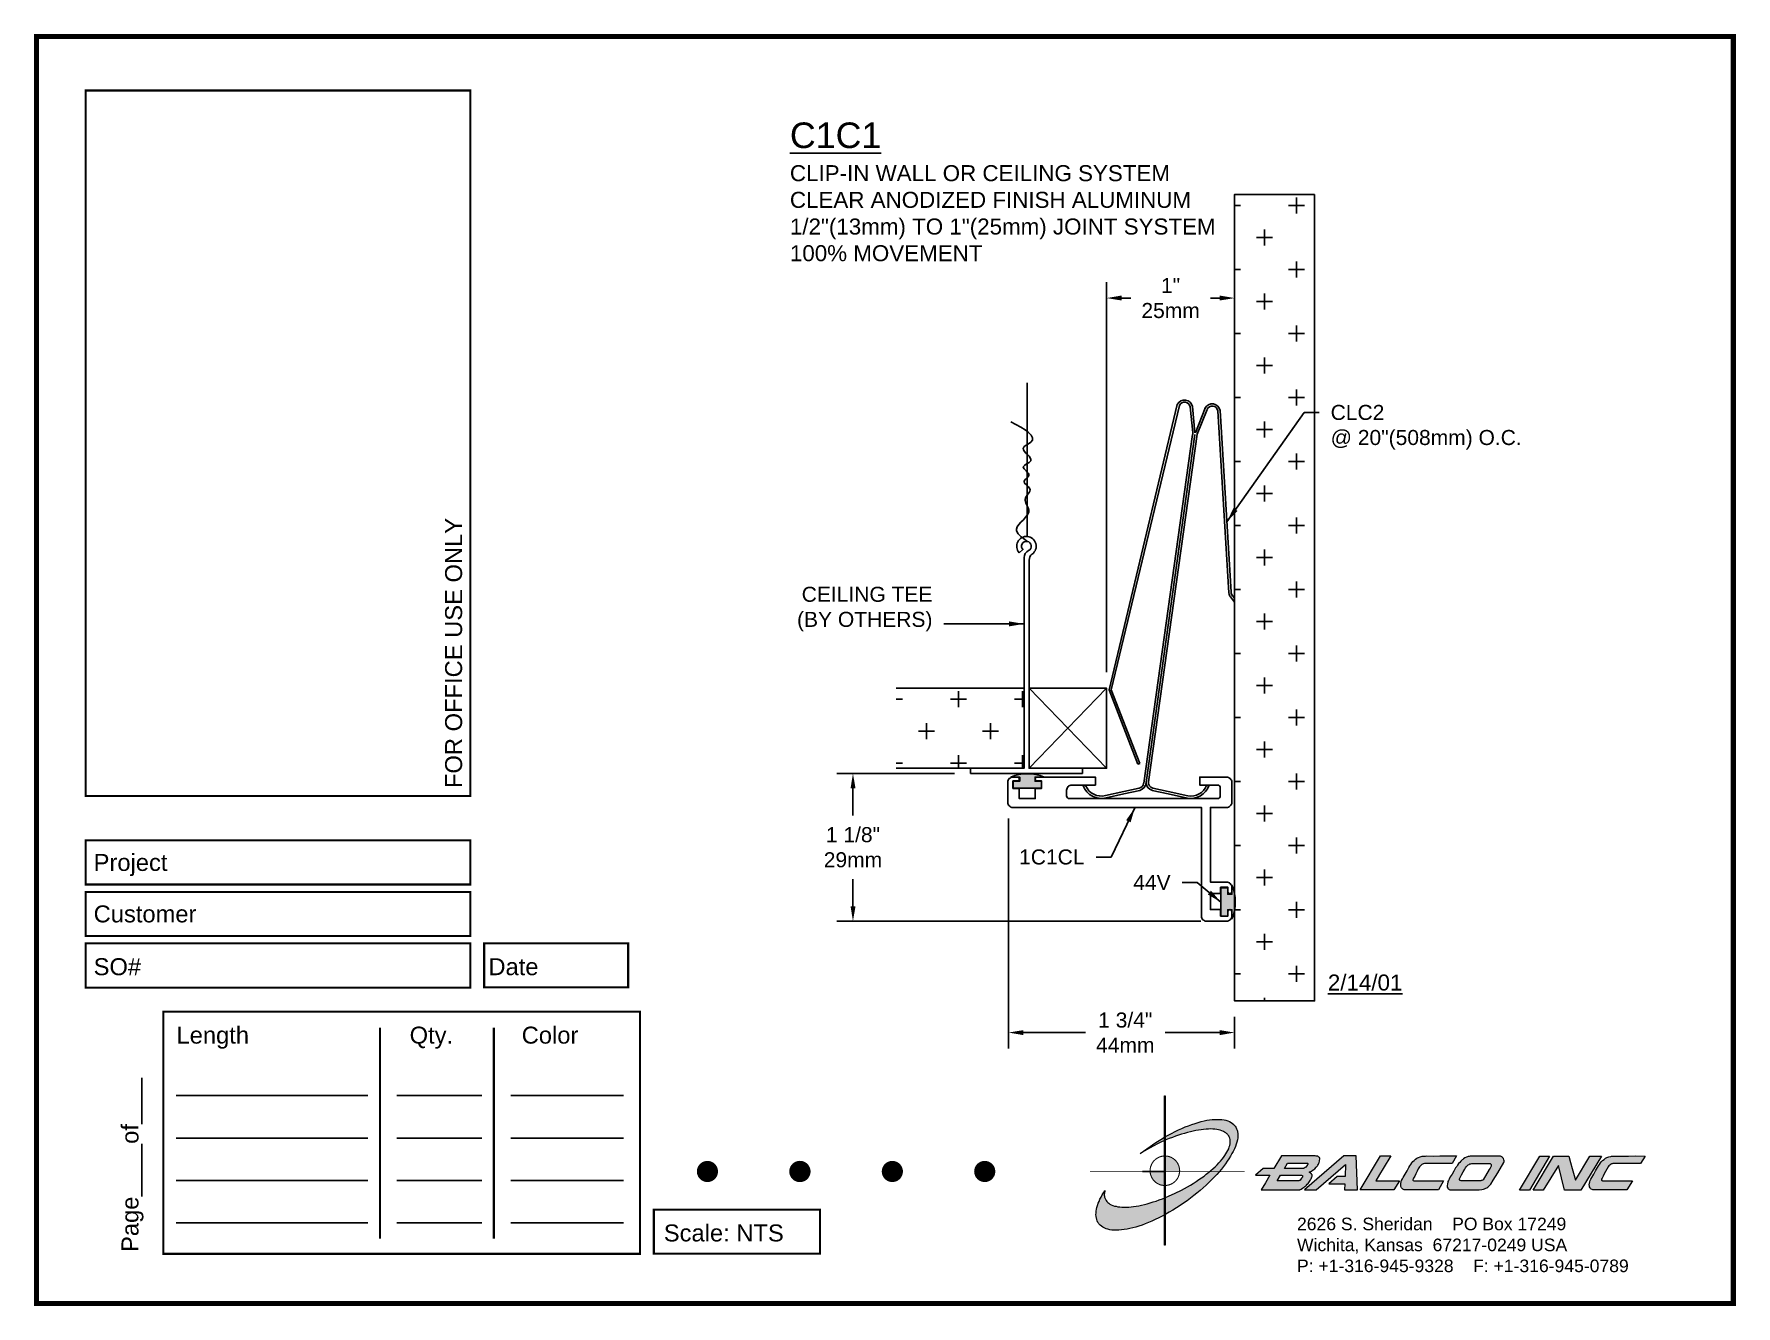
# Paper-space layout 'Layout1' of a CAD drawing. Header units: inches. Extents: x 0 to 10, y 0 to 7.5.
# The model-space entities are those that its viewports show. They can reach past a viewport. Long polylines and large blocks are cut down to what shows.
import ezdxf

# ---------------------------------------------------------------- set-up
doc = ezdxf.new("R2010")
doc.units = ezdxf.units.IN
doc.header["$MEASUREMENT"] = 0
for name, color, linetype in [('Anchors', 4, 'Continuous'), ('Border', 7, 'Continuous'), ('Conditions', 1, 'Continuous'), ('Dimensions', 3, 'Continuous'), ('Fillers', 2, 'Continuous'), ('Text', 2, 'Continuous')]:
    doc.layers.add(name, color=color, linetype=linetype)
doc.styles.add('Arial', font='arial.ttf')
doc.dimstyles.new('Arial', dxfattribs={"dimtxt": 0.1175, "dimasz": 0.1175, "dimexe": 0.125, "dimexo": 0.125, "dimgap": 0.09, "dimtad": 0, "dimtih": 1, "dimtoh": 1, "dimdec": 4, "dimzin": 0, "dimdsep": 46, "dimlunit": 4, "dimtxsty": 'Arial', "dimcen": 0.09, "dimadec": 0, "dimazin": 0, "dimtfac": 1, "dimtdec": 4, "dimtofl": 0, "dimtmove": 0, "dimatfit": 3, "dimfxl": 0, "dimfrac": 2, "dimtolj": 1, "dimtzin": 0, "dimarcsym": 0})

# ---------------------------------------------------------------- blocks, each defined once
blk = doc.blocks.new('CADlogo')
h = blk.add_hatch(color=256)
h.paths.add_polyline_path([(0.918, 1.81), (0.909, 1.81), (0.909, 1.322), (0.918, 1.327)])
h.paths.add_polyline_path([(0.918, 1.285), (0.909, 1.281), (0.909, 1.1), (0.918, 1.1)])
h.paths.add_polyline_path([(0.918, 0.917), (0.909, 0.917), (0.909, 0.762), (0.909, 0.753), (0.91, 0.753), (0.918, 0.753)])
h.paths.add_polyline_path([(0.918, 1.091), (0.918, 1.1), (0.91, 1.1), (0.909, 1.1), (0.909, 0.917), (0.918, 0.917), (0.918, 0.919), (0.915, 0.919)])
h.paths.add_polyline_path([(0.918, 0.412), (0.909, 0.407), (0.909, 0.049), (0.918, 0.049)])
h.paths.add_polyline_path([(0.918, 0.753), (0.909, 0.753), (0.909, 0.606), (0.918, 0.609)])
h.paths.add_polyline_path([(0.918, 0.609), (0.909, 0.606), (0.909, 0.407), (0.918, 0.412)])
h.paths.add_polyline_path([(0.918, 1.327), (0.909, 1.322), (0.909, 1.281), (0.918, 1.285)])
h = blk.add_hatch(color=175)
h.paths.add_polyline_path([(0.574, 0.51), (0.543, 0.506), (0.514, 0.502), (0.487, 0.499), (0.459, 0.499), (0.432, 0.497), (0.406, 0.499), (0.382, 0.5), (0.36, 0.502), (0.338, 0.508), (0.318, 0.511), (0.298, 0.519), (0.282, 0.526), (0.265, 0.533), (0.252, 0.543), (0.24, 0.553), (0.234, 0.559), (0.229, 0.564), (0.22, 0.577), (0.212, 0.592), (0.205, 0.607), (0.203, 0.616), (0.201, 0.627), (0.199, 0.643), (0.201, 0.66), (0.201, 0.671), (0.205, 0.682), (0.207, 0.694), (0.19, 0.667), (0.176, 0.641), (0.161, 0.616), (0.148, 0.59), (0.137, 0.566), (0.128, 0.543), (0.119, 0.519), (0.113, 0.495), (0.108, 0.473), (0.104, 0.451), (0.103, 0.44), (0.103, 0.429), (0.101, 0.409), (0.103, 0.391), (0.104, 0.38), (0.106, 0.371), (0.11, 0.352), (0.115, 0.336), (0.124, 0.318), (0.13, 0.31), (0.135, 0.301), (0.143, 0.294), (0.15, 0.286), (0.165, 0.274), (0.181, 0.263), (0.199, 0.254), (0.22, 0.244), (0.242, 0.237), (0.263, 0.232), (0.289, 0.228), (0.315, 0.226), (0.342, 0.226), (0.371, 0.226), (0.402, 0.23), (0.434, 0.233), (0.467, 0.239), (0.499, 0.246), (0.534, 0.254), (0.571, 0.263), (0.606, 0.275), (0.644, 0.286), (0.682, 0.301), (0.721, 0.318), (0.759, 0.334), (0.799, 0.352), (0.841, 0.371), (0.882, 0.393), (0.909, 0.407), (0.909, 0.606), (0.884, 0.596), (0.847, 0.583), (0.81, 0.57), (0.774, 0.559), (0.739, 0.548), (0.704, 0.537), (0.671, 0.53), (0.638, 0.522), (0.606, 0.515)])
h.paths.add_polyline_path([(1.18, 0.738), (1.109, 0.698), (1.034, 0.661), (0.957, 0.627), (0.918, 0.609), (0.918, 0.412), (0.924, 0.414), (0.964, 0.438), (1.006, 0.462), (1.05, 0.489), (1.092, 0.517), (1.134, 0.544), (1.174, 0.574), (1.215, 0.603), (1.253, 0.634), (1.291, 0.663), (1.328, 0.694), (1.365, 0.725), (1.399, 0.757), (1.432, 0.788), (1.463, 0.819), (1.494, 0.85), (1.524, 0.883), (1.554, 0.917), (1.44, 0.917), (1.429, 0.908), (1.401, 0.886), (1.374, 0.864), (1.343, 0.842), (1.312, 0.822), (1.28, 0.8), (1.248, 0.778), (1.215, 0.758)])
h.paths.add_polyline_path([(1.769, 1.382), (1.767, 1.393), (1.763, 1.404), (1.758, 1.422), (1.749, 1.441), (1.743, 1.45), (1.738, 1.457), (1.73, 1.464), (1.725, 1.472), (1.709, 1.485), (1.692, 1.496), (1.674, 1.506), (1.654, 1.514), (1.632, 1.521), (1.61, 1.527), (1.584, 1.53), (1.559, 1.532), (1.531, 1.532), (1.502, 1.532), (1.471, 1.53), (1.44, 1.527), (1.407, 1.521), (1.374, 1.514), (1.339, 1.505), (1.304, 1.496), (1.268, 1.485), (1.229, 1.472), (1.191, 1.457), (1.152, 1.442), (1.114, 1.426), (1.074, 1.408), (1.034, 1.388), (0.991, 1.367), (0.951, 1.346), (0.918, 1.327), (0.918, 1.285), (0.926, 1.289), (0.964, 1.305), (1.001, 1.32), (1.037, 1.333), (1.074, 1.346), (1.109, 1.356), (1.143, 1.367), (1.178, 1.378), (1.213, 1.386), (1.246, 1.393), (1.277, 1.4), (1.31, 1.406), (1.339, 1.41), (1.368, 1.413), (1.398, 1.417), (1.425, 1.417), (1.452, 1.419), (1.476, 1.417), (1.502, 1.415), (1.524, 1.413), (1.546, 1.408), (1.566, 1.404), (1.584, 1.397), (1.602, 1.389), (1.617, 1.382), (1.632, 1.373), (1.644, 1.362), (1.65, 1.356), (1.655, 1.351), (1.665, 1.338), (1.672, 1.325), (1.677, 1.309), (1.681, 1.294), (1.683, 1.278), (1.683, 1.261), (1.683, 1.252), (1.681, 1.243), (1.677, 1.225), (1.672, 1.207), (1.665, 1.186), (1.655, 1.166), (1.644, 1.146), (1.632, 1.126), (1.619, 1.106), (1.602, 1.084), (1.586, 1.062), (1.568, 1.04), (1.548, 1.018), (1.527, 0.996), (1.504, 0.974), (1.48, 0.952), (1.456, 0.93), (1.44, 0.917), (1.554, 0.917), (1.579, 0.945), (1.602, 0.976), (1.626, 1.007), (1.648, 1.038), (1.668, 1.067), (1.687, 1.097), (1.703, 1.128), (1.719, 1.155), (1.732, 1.185), (1.743, 1.212), (1.752, 1.239), (1.758, 1.252), (1.762, 1.265), (1.767, 1.291), (1.771, 1.314), (1.771, 1.327), (1.773, 1.338), (1.771, 1.362), (1.771, 1.373)])
h.paths.add_polyline_path([(0.867, 1.296), (0.825, 1.271), (0.781, 1.243), (0.741, 1.214), (0.701, 1.186), (0.66, 1.157), (0.622, 1.128), (0.675, 1.161), (0.732, 1.194), (0.79, 1.225), (0.82, 1.239), (0.851, 1.254), (0.909, 1.281), (0.909, 1.322)])
h = blk.add_hatch(color=256)
h.paths.add_polyline_path([(1.074, 0.991), (1.07, 1.001), (1.065, 1.011), (1.059, 1.021), (1.053, 1.03), (1.046, 1.038), (1.039, 1.047), (1.031, 1.054), (1.022, 1.062), (1.014, 1.068), (1.004, 1.074), (0.995, 1.08), (0.985, 1.085), (0.975, 1.089), (0.964, 1.093), (0.954, 1.096), (0.943, 1.098), (0.932, 1.099), (0.921, 1.1), (0.918, 1.1), (0.918, 0.917), (0.94, 0.917), (1.086, 0.917), (1.087, 0.927), (1.086, 0.938), (1.085, 0.949), (1.083, 0.96), (1.081, 0.97), (1.078, 0.981)])
h.paths.add_polyline_path([(0.909, 0.917), (0.739, 0.917), (0.74, 0.91), (0.741, 0.899), (0.743, 0.888), (0.746, 0.878), (0.75, 0.867), (0.754, 0.857), (0.758, 0.847), (0.764, 0.837), (0.77, 0.828), (0.776, 0.819), (0.783, 0.811), (0.791, 0.803), (0.799, 0.795), (0.808, 0.788), (0.817, 0.782), (0.826, 0.776), (0.836, 0.771), (0.846, 0.766), (0.856, 0.762), (0.867, 0.759), (0.877, 0.757), (0.888, 0.755), (0.899, 0.753), (0.909, 0.753)])
h.paths.add_polyline_path([(0.918, 1.1), (0.91, 1.1), (0.909, 1.1), (0.909, 0.917), (0.918, 0.917)])
h = blk.add_hatch(color=256)
h.paths.add_polyline_path([(2.148, 0.874), (2.098, 0.784), (2.049, 0.7), (2.484, 0.7), (2.491, 0.702), (2.501, 0.703), (2.508, 0.705), (2.512, 0.707), (2.517, 0.711), (2.532, 0.72), (2.546, 0.729), (2.554, 0.735), (2.563, 0.74), (2.572, 0.747), (2.581, 0.757), (2.59, 0.768), (2.599, 0.777), (2.616, 0.799), (2.623, 0.811), (2.63, 0.822), (2.636, 0.833), (2.641, 0.844), (2.645, 0.855), (2.647, 0.864), (2.647, 0.879), (2.645, 0.883), (2.641, 0.886), (2.638, 0.892), (2.629, 0.899), (2.619, 0.905), (2.612, 0.91), (2.64, 0.921), (2.658, 0.936), (2.669, 0.943), (2.678, 0.95), (2.694, 0.967), (2.702, 0.976), (2.709, 0.985), (2.716, 0.994), (2.722, 1.005), (2.727, 1.014), (2.731, 1.025), (2.735, 1.038), (2.736, 1.049), (2.738, 1.062), (2.738, 1.073), (2.733, 1.082), (2.727, 1.088), (2.72, 1.093), (2.713, 1.097), (2.704, 1.099), (2.694, 1.1), (2.685, 1.102), (2.674, 1.102), (2.285, 1.102), (2.195, 0.952), (2.069, 0.952), (1.981, 0.874)])
h.paths.add_polyline_path([(2.274, 0.874), (2.53, 0.874), (2.534, 0.865), (2.532, 0.852), (2.524, 0.841), (2.515, 0.828), (2.505, 0.815), (2.493, 0.81), (2.49, 0.808), (2.235, 0.808)], flags=16)
h.paths.add_polyline_path([(2.321, 0.952), (2.356, 1.014), (2.587, 1.014), (2.592, 1.014), (2.597, 1.014), (2.597, 1.003), (2.59, 0.991), (2.583, 0.98), (2.569, 0.966), (2.555, 0.958), (2.546, 0.952), (2.535, 0.952)], flags=16)
h.paths.add_polyline_path([(3.04, 1.002), (3.036, 0.859), (2.941, 0.859), (2.844, 0.773), (3.031, 0.773), (3.027, 0.7), (3.181, 0.7), (3.168, 1.102), (3.02, 1.102), (2.557, 0.7), (2.694, 0.7)])
h.paths.add_polyline_path([(3.214, 0.7), (3.611, 0.7), (3.675, 0.808), (3.397, 0.808), (3.441, 0.881), (3.483, 0.952), (3.574, 1.102), (3.454, 1.102)])
h.paths.add_polyline_path([(3.788, 0.965), (3.766, 0.927), (3.743, 0.885), (3.721, 0.846), (3.71, 0.83), (3.702, 0.811), (3.697, 0.795), (3.693, 0.778), (3.691, 0.769), (3.691, 0.76), (3.691, 0.749), (3.693, 0.74), (3.7, 0.727), (3.708, 0.716), (3.711, 0.714), (3.724, 0.705), (3.733, 0.702), (3.744, 0.702), (3.757, 0.7), (3.774, 0.7), (4.134, 0.7), (4.196, 0.808), (3.854, 0.808), (3.841, 0.808), (3.833, 0.816), (3.836, 0.826), (3.843, 0.841), (3.856, 0.864), (3.869, 0.892), (3.883, 0.921), (3.898, 0.949), (3.914, 0.972), (3.924, 0.983), (3.931, 0.992), (3.943, 1.002), (3.954, 1.008), (3.969, 1.011), (4.297, 1.011), (4.346, 1.102), (4.238, 1.102), (4.15, 1.102), (4.075, 1.1), (3.997, 1.102), (3.982, 1.1), (3.968, 1.1), (3.955, 1.099), (3.942, 1.097), (3.92, 1.089), (3.9, 1.082), (3.889, 1.078), (3.88, 1.073), (3.863, 1.062), (3.849, 1.049), (3.834, 1.035), (3.821, 1.018), (3.81, 1.002), (3.799, 0.983)])
h.paths.add_polyline_path([(4.509, 1.097), (4.496, 1.095), (4.485, 1.093), (4.476, 1.089), (4.465, 1.086), (4.447, 1.077), (4.43, 1.066), (4.421, 1.06), (4.414, 1.055), (4.399, 1.04), (4.386, 1.025), (4.372, 1.011), (4.361, 0.994), (4.35, 0.976), (4.337, 0.96), (4.317, 0.923), (4.297, 0.888), (4.275, 0.855), (4.26, 0.828), (4.255, 0.813), (4.247, 0.799), (4.244, 0.784), (4.242, 0.777), (4.24, 0.769), (4.238, 0.753), (4.238, 0.735), (4.246, 0.722), (4.251, 0.714), (4.253, 0.713), (4.257, 0.711), (4.262, 0.705), (4.269, 0.703), (4.278, 0.702), (4.289, 0.7), (4.564, 0.7), (4.571, 0.7), (4.584, 0.702), (4.613, 0.703), (4.648, 0.707), (4.664, 0.709), (4.677, 0.713), (4.686, 0.716), (4.694, 0.722), (4.705, 0.727), (4.717, 0.735), (4.73, 0.744), (4.741, 0.755), (4.752, 0.769), (4.781, 0.815), (4.833, 0.903), (4.906, 1.025), (4.908, 1.035), (4.908, 1.046), (4.906, 1.051), (4.906, 1.057), (4.9, 1.069), (4.893, 1.08), (4.889, 1.082), (4.888, 1.086), (4.88, 1.089), (4.873, 1.093), (4.866, 1.097), (4.856, 1.1), (4.846, 1.1), (4.844, 1.1), (4.73, 1.1), (4.626, 1.1), (4.58, 1.1), (4.542, 1.099), (4.524, 1.099)])
h.paths.add_polyline_path([(4.527, 1.011), (4.54, 1.011), (4.745, 1.011), (4.752, 1.003), (4.758, 0.998), (4.758, 0.985), (4.756, 0.98), (4.754, 0.974), (4.749, 0.965), (4.743, 0.956), (4.734, 0.941), (4.663, 0.821), (4.648, 0.812), (4.639, 0.81), (4.633, 0.808), (4.622, 0.808), (4.61, 0.808), (4.416, 0.808), (4.398, 0.808), (4.39, 0.813), (4.387, 0.813), (4.385, 0.819), (4.378, 0.825), (4.385, 0.832), (4.408, 0.877), (4.428, 0.914), (4.447, 0.945), (4.454, 0.96), (4.461, 0.971), (4.474, 0.986), (4.487, 0.996), (4.496, 1.002), (4.508, 1.009), (4.516, 1.009)], flags=16)
h.paths.add_polyline_path([(5.089, 0.698), (5.206, 0.698), (5.445, 1.1), (5.33, 1.099)])
h.paths.add_polyline_path([(5.489, 1.099), (5.252, 0.698), (5.37, 0.698), (5.548, 0.987), (5.621, 0.698), (5.811, 0.698), (6.055, 1.099), (5.919, 1.1), (5.749, 0.817), (5.709, 0.954), (5.691, 1.024), (5.672, 1.099)])
h.paths.add_polyline_path([(6.086, 1.06), (6.069, 1.047), (6.056, 1.035), (6.044, 1.018), (6.031, 1.002), (6.02, 0.983), (6.009, 0.965), (5.987, 0.925), (5.965, 0.885), (5.941, 0.846), (5.932, 0.828), (5.923, 0.811), (5.917, 0.795), (5.914, 0.778), (5.912, 0.769), (5.912, 0.758), (5.914, 0.749), (5.916, 0.738), (5.921, 0.725), (5.928, 0.716), (5.936, 0.709), (5.945, 0.705), (5.954, 0.702), (5.965, 0.7), (5.98, 0.7), (5.994, 0.7), (6.355, 0.7), (6.419, 0.806), (6.073, 0.806), (6.056, 0.811), (6.056, 0.821), (6.056, 0.826), (6.064, 0.841), (6.077, 0.864), (6.089, 0.892), (6.104, 0.919), (6.119, 0.947), (6.135, 0.972), (6.144, 0.983), (6.153, 0.992), (6.163, 1), (6.166, 1.003), (6.172, 1.005), (6.178, 1.008), (6.19, 1.011), (6.517, 1.011), (6.569, 1.1), (6.459, 1.102), (6.373, 1.1), (6.296, 1.1), (6.217, 1.1), (6.203, 1.1), (6.19, 1.099), (6.175, 1.099), (6.164, 1.095), (6.141, 1.089), (6.12, 1.082), (6.111, 1.077), (6.102, 1.073)])
blk.add_hatch(color=256).paths.add_polyline_path([(0.918, 0.609), (0.909, 0.606), (0.909, 0.407), (0.918, 0.412)])
for q in [(0.65, 0.917), (0.909, 0.648)]:
    blk.add_line((0.909, 0.917), q)
at = {"color": 7, "lineweight": 0}
for points in [[(0.909, 1.81), (0.918, 1.81), (0.918, 0.049), (0.909, 0.049), (0.909, 1.81)], [(2.738, 1.073), (2.733, 1.082), (2.727, 1.088), (2.72, 1.093), (2.713, 1.097), (2.704, 1.099), (2.694, 1.1), (2.685, 1.102), (2.674, 1.102), (2.285, 1.102), (2.195, 0.952), (2.069, 0.952), (1.981, 0.874), (2.148, 0.874), (2.098, 0.784), (2.049, 0.7), (2.484, 0.7), (2.491, 0.702), (2.501, 0.703), (2.508, 0.705), (2.512, 0.707), (2.517, 0.711), (2.532, 0.72), (2.546, 0.729), (2.554, 0.735), (2.563, 0.74), (2.572, 0.747), (2.581, 0.757), (2.59, 0.768), (2.599, 0.777), (2.616, 0.799), (2.623, 0.811), (2.63, 0.822), (2.636, 0.833), (2.641, 0.844), (2.645, 0.855), (2.647, 0.864), (2.647, 0.874), (2.647, 0.879), (2.645, 0.883), (2.641, 0.886), (2.638, 0.892), (2.629, 0.899), (2.619, 0.905), (2.612, 0.91), (2.64, 0.921), (2.658, 0.936), (2.669, 0.943), (2.678, 0.95), (2.694, 0.967), (2.702, 0.976), (2.709, 0.985), (2.716, 0.994), (2.722, 1.005), (2.727, 1.014), (2.731, 1.025), (2.735, 1.038), (2.736, 1.049), (2.738, 1.062), (2.738, 1.073), (2.738, 1.073)], [(2.587, 0.985), (2.583, 0.98), (2.572, 0.969), (2.565, 0.963), (2.555, 0.958), (2.546, 0.952), (2.535, 0.952), (2.321, 0.952), (2.356, 1.014), (2.587, 1.014), (2.592, 1.014), (2.594, 1.014), (2.596, 1.013), (2.597, 1.011), (2.597, 1.005), (2.596, 1), (2.59, 0.991), (2.587, 0.985), (2.587, 0.985)], [(3.027, 0.7), (3.181, 0.7), (3.168, 1.102), (3.02, 1.102), (2.557, 0.7), (2.694, 0.7), (3.04, 1.002), (3.036, 0.859), (3.038, 0.859), (2.941, 0.859), (2.844, 0.773), (3.031, 0.773), (3.027, 0.7), (3.027, 0.7)], [(3.214, 0.7), (3.454, 1.102), (3.574, 1.102), (3.483, 0.952), (3.441, 0.881), (3.397, 0.808), (3.675, 0.808), (3.611, 0.7), (3.214, 0.7), (3.214, 0.7)], [(3.969, 1.011), (3.96, 1.009), (3.955, 1.007), (3.949, 1.005), (3.946, 1.003), (3.94, 1), (3.931, 0.992), (3.924, 0.983), (3.914, 0.972), (3.898, 0.949), (3.883, 0.921), (3.869, 0.892), (3.856, 0.864), (3.843, 0.841), (3.836, 0.826), (3.834, 0.821), (3.834, 0.817), (3.836, 0.813), (3.839, 0.81), (3.847, 0.808), (3.854, 0.808), (4.196, 0.808), (4.134, 0.7), (3.774, 0.7), (3.757, 0.7), (3.744, 0.702), (3.733, 0.702), (3.724, 0.705), (3.715, 0.711), (3.711, 0.713), (3.708, 0.716), (3.7, 0.727), (3.693, 0.74), (3.691, 0.749), (3.691, 0.76), (3.691, 0.769), (3.693, 0.778), (3.697, 0.795), (3.702, 0.811), (3.71, 0.83), (3.721, 0.846), (3.743, 0.885), (3.766, 0.927), (3.788, 0.965), (3.799, 0.983), (3.81, 1.002), (3.821, 1.018), (3.834, 1.035), (3.849, 1.049), (3.863, 1.062), (3.88, 1.073), (3.889, 1.078), (3.9, 1.082), (3.92, 1.089), (3.942, 1.097), (3.955, 1.099), (3.968, 1.1), (3.982, 1.1), (3.997, 1.102), (4.075, 1.1), (4.15, 1.102), (4.238, 1.102), (4.346, 1.102), (4.297, 1.011), (3.969, 1.011), (3.969, 1.011)], [(4.846, 1.1), (4.844, 1.1), (4.73, 1.1), (4.626, 1.1), (4.58, 1.1), (4.542, 1.099), (4.524, 1.099), (4.509, 1.097), (4.496, 1.095), (4.485, 1.093), (4.476, 1.089), (4.465, 1.086), (4.447, 1.077), (4.43, 1.066), (4.421, 1.06), (4.414, 1.055), (4.399, 1.04), (4.386, 1.025), (4.372, 1.011), (4.361, 0.994), (4.35, 0.976), (4.337, 0.96), (4.317, 0.923), (4.297, 0.888), (4.275, 0.855), (4.26, 0.828), (4.255, 0.813), (4.247, 0.799), (4.244, 0.784), (4.242, 0.777), (4.24, 0.769), (4.238, 0.753), (4.238, 0.735), (4.246, 0.722), (4.251, 0.714), (4.253, 0.713), (4.257, 0.711), (4.262, 0.705), (4.269, 0.703), (4.278, 0.702), (4.289, 0.7), (4.564, 0.7), (4.571, 0.7), (4.584, 0.702), (4.613, 0.703), (4.648, 0.707), (4.664, 0.709), (4.677, 0.713), (4.686, 0.716), (4.694, 0.722), (4.705, 0.727), (4.717, 0.735), (4.73, 0.744), (4.741, 0.755), (4.752, 0.769), (4.781, 0.815), (4.833, 0.903), (4.906, 1.025), (4.908, 1.035), (4.908, 1.046), (4.906, 1.051), (4.906, 1.057), (4.9, 1.069), (4.897, 1.075), (4.893, 1.08), (4.889, 1.082), (4.888, 1.086), (4.88, 1.089), (4.873, 1.093), (4.866, 1.097), (4.856, 1.1), (4.846, 1.1), (4.846, 1.1)], [(4.734, 0.941), (4.663, 0.821), (4.653, 0.815), (4.646, 0.811), (4.639, 0.81), (4.633, 0.808), (4.622, 0.808), (4.61, 0.808), (4.416, 0.808), (4.403, 0.808), (4.396, 0.81), (4.39, 0.813), (4.388, 0.813), (4.386, 0.815), (4.385, 0.819), (4.383, 0.821), (4.383, 0.826), (4.383, 0.83), (4.385, 0.832), (4.408, 0.877), (4.428, 0.914), (4.447, 0.945), (4.454, 0.96), (4.461, 0.971), (4.471, 0.982), (4.478, 0.989), (4.487, 0.996), (4.496, 1.002), (4.505, 1.007), (4.511, 1.009), (4.516, 1.009), (4.527, 1.011), (4.54, 1.011), (4.743, 1.011), (4.749, 1.007), (4.752, 1.003), (4.756, 1), (4.758, 0.994), (4.758, 0.985), (4.756, 0.98), (4.754, 0.974), (4.749, 0.965), (4.743, 0.956), (4.734, 0.941), (4.734, 0.941)], [(5.089, 0.698), (5.33, 1.099), (5.445, 1.1), (5.206, 0.698), (5.091, 0.698), (5.089, 0.698), (5.089, 0.698)], [(5.811, 0.698), (5.621, 0.698), (5.548, 0.987), (5.37, 0.698), (5.252, 0.698), (5.489, 1.099), (5.672, 1.099), (5.691, 1.024), (5.709, 0.954), (5.749, 0.817), (5.919, 1.1), (6.055, 1.099), (5.811, 0.698), (5.811, 0.698)], [(6.19, 1.011), (6.181, 1.009), (6.175, 1.007), (6.172, 1.005), (6.166, 1.003), (6.163, 1), (6.153, 0.992), (6.144, 0.983), (6.135, 0.972), (6.119, 0.947), (6.104, 0.919), (6.089, 0.892), (6.077, 0.864), (6.064, 0.841), (6.056, 0.826), (6.056, 0.821), (6.056, 0.815), (6.058, 0.811), (6.062, 0.81), (6.067, 0.808), (6.077, 0.806), (6.419, 0.806), (6.355, 0.7), (5.994, 0.7), (5.98, 0.7), (5.965, 0.7), (5.954, 0.702), (5.945, 0.705), (5.936, 0.709), (5.932, 0.713), (5.928, 0.716), (5.921, 0.725), (5.916, 0.738), (5.914, 0.749), (5.912, 0.758), (5.912, 0.769), (5.914, 0.778), (5.917, 0.795), (5.923, 0.811), (5.932, 0.828), (5.941, 0.846), (5.965, 0.885), (5.987, 0.925), (6.009, 0.965), (6.02, 0.983), (6.031, 1.002), (6.044, 1.018), (6.056, 1.035), (6.069, 1.047), (6.086, 1.06), (6.102, 1.073), (6.111, 1.077), (6.12, 1.082), (6.141, 1.089), (6.164, 1.095), (6.175, 1.099), (6.19, 1.099), (6.203, 1.1), (6.217, 1.1), (6.296, 1.1), (6.373, 1.1), (6.459, 1.102), (6.569, 1.1), (6.517, 1.011), (6.19, 1.011), (6.19, 1.011)], [(2.484, 0.808), (2.235, 0.808), (2.274, 0.874), (2.524, 0.874), (2.53, 0.872), (2.532, 0.87), (2.533, 0.866), (2.533, 0.863), (2.532, 0.852), (2.524, 0.841), (2.515, 0.828), (2.506, 0.817), (2.501, 0.813), (2.493, 0.81), (2.49, 0.808), (2.486, 0.808), (2.484, 0.808), (2.484, 0.808)]]:
    blk.add_lwpolyline(points, dxfattribs=at)
at = {"color": 175, "lineweight": 0}
blk.add_lwpolyline([(1.758, 1.422), (1.763, 1.404), (1.767, 1.393), (1.769, 1.382), (1.771, 1.373), (1.771, 1.362), (1.773, 1.338), (1.771, 1.327), (1.771, 1.314), (1.767, 1.291), (1.762, 1.265), (1.758, 1.252), (1.752, 1.239), (1.743, 1.212), (1.732, 1.185), (1.719, 1.155), (1.703, 1.128), (1.687, 1.097), (1.668, 1.067), (1.648, 1.038), (1.626, 1.007), (1.602, 0.976), (1.579, 0.945), (1.551, 0.914), (1.524, 0.883), (1.494, 0.85), (1.463, 0.819), (1.432, 0.788), (1.399, 0.757), (1.365, 0.725), (1.328, 0.694), (1.291, 0.663), (1.253, 0.634), (1.215, 0.603), (1.174, 0.574), (1.134, 0.544), (1.092, 0.517), (1.05, 0.489), (1.006, 0.462), (0.964, 0.438), (0.924, 0.414), (0.882, 0.393), (0.841, 0.371), (0.799, 0.352), (0.759, 0.334), (0.721, 0.318), (0.682, 0.301), (0.644, 0.286), (0.606, 0.275), (0.571, 0.263), (0.534, 0.254), (0.499, 0.246), (0.467, 0.239), (0.434, 0.233), (0.402, 0.23), (0.371, 0.226), (0.342, 0.226), (0.315, 0.226), (0.289, 0.228), (0.263, 0.232), (0.242, 0.237), (0.22, 0.244), (0.199, 0.254), (0.181, 0.263), (0.165, 0.274), (0.15, 0.286), (0.143, 0.294), (0.135, 0.301), (0.13, 0.31), (0.124, 0.318), (0.115, 0.336), (0.11, 0.352), (0.106, 0.371), (0.104, 0.38), (0.103, 0.391), (0.101, 0.409), (0.103, 0.429), (0.103, 0.44), (0.104, 0.451), (0.108, 0.473), (0.113, 0.495), (0.119, 0.519), (0.128, 0.543), (0.137, 0.566), (0.148, 0.59), (0.161, 0.616), (0.176, 0.641), (0.19, 0.667), (0.207, 0.694), (0.205, 0.682), (0.201, 0.671), (0.201, 0.66), (0.199, 0.649), (0.199, 0.638), (0.201, 0.627), (0.203, 0.616), (0.205, 0.607), (0.212, 0.592), (0.22, 0.577), (0.229, 0.564), (0.234, 0.559), (0.24, 0.553), (0.252, 0.543), (0.265, 0.533), (0.282, 0.526), (0.298, 0.519), (0.318, 0.511), (0.338, 0.508), (0.36, 0.502), (0.382, 0.5), (0.406, 0.499), (0.432, 0.497), (0.459, 0.499), (0.487, 0.499), (0.514, 0.502), (0.543, 0.506), (0.574, 0.51), (0.606, 0.515), (0.638, 0.522), (0.671, 0.53), (0.704, 0.537), (0.739, 0.548), (0.774, 0.559), (0.81, 0.57), (0.847, 0.583), (0.884, 0.596), (0.92, 0.61), (0.957, 0.627), (1.034, 0.661), (1.109, 0.698), (1.18, 0.738), (1.215, 0.758), (1.248, 0.778), (1.28, 0.8), (1.312, 0.822), (1.343, 0.842), (1.374, 0.864), (1.401, 0.886), (1.429, 0.908), (1.456, 0.93), (1.48, 0.952), (1.504, 0.974), (1.527, 0.996), (1.548, 1.018), (1.568, 1.04), (1.586, 1.062), (1.602, 1.084), (1.619, 1.106), (1.632, 1.126), (1.644, 1.146), (1.655, 1.166), (1.665, 1.186), (1.672, 1.207), (1.677, 1.225), (1.681, 1.243), (1.683, 1.252), (1.683, 1.261), (1.683, 1.278), (1.681, 1.294), (1.677, 1.309), (1.672, 1.325), (1.665, 1.338), (1.655, 1.351), (1.65, 1.356), (1.644, 1.362), (1.632, 1.373), (1.617, 1.382), (1.602, 1.389), (1.584, 1.397), (1.566, 1.404), (1.546, 1.408), (1.524, 1.413), (1.502, 1.415), (1.476, 1.417), (1.452, 1.419), (1.425, 1.417), (1.398, 1.417), (1.368, 1.413), (1.339, 1.41), (1.31, 1.406), (1.277, 1.4), (1.246, 1.393), (1.213, 1.386), (1.178, 1.378), (1.143, 1.367), (1.109, 1.356), (1.074, 1.346), (1.037, 1.333), (1.001, 1.32), (0.964, 1.305), (0.926, 1.289), (0.851, 1.254), (0.82, 1.239), (0.79, 1.225), (0.732, 1.194), (0.675, 1.161), (0.622, 1.128), (0.66, 1.157), (0.701, 1.186), (0.741, 1.214), (0.781, 1.243), (0.825, 1.271), (0.867, 1.296), (0.909, 1.322), (0.951, 1.346), (0.991, 1.367), (1.034, 1.388), (1.074, 1.408), (1.114, 1.426), (1.152, 1.442), (1.191, 1.457), (1.229, 1.472), (1.268, 1.485), (1.304, 1.496), (1.339, 1.505), (1.374, 1.514), (1.407, 1.521), (1.44, 1.527), (1.471, 1.53), (1.502, 1.532), (1.531, 1.532), (1.559, 1.532), (1.584, 1.53), (1.61, 1.527), (1.632, 1.521), (1.654, 1.514), (1.674, 1.506), (1.692, 1.496), (1.709, 1.485), (1.725, 1.472), (1.73, 1.464), (1.738, 1.457), (1.743, 1.45), (1.749, 1.441), (1.758, 1.422), (1.758, 1.422)], dxfattribs=at)
at = {"color": 7, "lineweight": 0, "const_width": 0.0128}
blk.add_lwpolyline([(1.087, 0.927), (1.086, 0.938), (1.085, 0.949), (1.083, 0.96), (1.081, 0.97), (1.078, 0.981), (1.074, 0.991), (1.07, 1.001), (1.065, 1.011), (1.059, 1.021), (1.053, 1.03), (1.046, 1.038), (1.039, 1.047), (1.031, 1.054), (1.022, 1.062), (1.014, 1.068), (1.004, 1.074), (0.995, 1.08), (0.985, 1.085), (0.975, 1.089), (0.964, 1.093), (0.954, 1.096), (0.943, 1.098), (0.932, 1.099), (0.921, 1.1), (0.91, 1.1), (0.899, 1.1), (0.888, 1.099), (0.877, 1.097), (0.867, 1.094), (0.856, 1.091), (0.846, 1.087), (0.836, 1.082), (0.826, 1.077), (0.817, 1.071), (0.808, 1.065), (0.799, 1.058), (0.791, 1.05), (0.783, 1.043), (0.776, 1.034), (0.77, 1.025), (0.764, 1.016), (0.758, 1.006), (0.754, 0.996), (0.75, 0.986), (0.746, 0.976), (0.743, 0.965), (0.741, 0.954), (0.74, 0.943), (0.739, 0.932), (0.739, 0.921), (0.74, 0.91), (0.741, 0.899), (0.743, 0.888), (0.746, 0.878), (0.75, 0.867), (0.754, 0.857), (0.758, 0.847), (0.764, 0.837), (0.77, 0.828), (0.776, 0.819), (0.783, 0.811), (0.791, 0.803), (0.799, 0.795), (0.808, 0.788), (0.817, 0.782), (0.826, 0.776), (0.836, 0.771), (0.846, 0.766), (0.856, 0.762), (0.867, 0.759), (0.877, 0.757), (0.888, 0.755), (0.899, 0.753), (0.91, 0.753), (0.921, 0.753), (0.932, 0.754), (0.943, 0.756), (0.954, 0.758), (0.964, 0.761), (0.975, 0.764), (0.985, 0.769), (0.995, 0.773), (1.004, 0.779), (1.014, 0.785), (1.022, 0.792), (1.031, 0.799), (1.039, 0.807), (1.046, 0.815), (1.053, 0.824), (1.059, 0.833), (1.065, 0.842), (1.07, 0.852), (1.074, 0.862), (1.078, 0.872), (1.081, 0.883), (1.083, 0.894), (1.085, 0.905), (1.086, 0.916), (1.087, 0.927)], dxfattribs=at)
at = {"color": 7, "lineweight": 0}
blk.add_lwpolyline([(1.853, 0.917, 0.0091, 0.0091, 0), (0.029, 0.917, 0.00366, 0.00366, 0), (0.029, 0.917, 0.00366, 0.00366, 0)], format="xyseb", dxfattribs=at)
blk = doc.blocks.new('ACADlogo')
blk.add_blockref('CADlogo', (-0.011, 7.152))
blk = doc.blocks.new('ejccornerdetailsheet')
at = {"layer": 'Border', "color": 253}
for p, q in [((0.823, 1.224), (1.95, 1.224)), ((2.122, 1.224), (2.622, 1.224)), ((2.794, 1.224), (3.457, 1.224)), ((0.823, 0.974), (1.95, 0.974)), ((2.122, 0.974), (2.622, 0.974)), ((2.794, 0.974), (3.457, 0.974)), ((0.823, 0.724), (1.95, 0.724)), ((2.122, 0.724), (2.622, 0.724)), ((2.794, 0.724), (3.457, 0.724)), ((0.823, 0.474), (1.95, 0.474)), ((2.122, 0.474), (2.622, 0.474)), ((2.794, 0.474), (3.457, 0.474))]:
    blk.add_line(p, q, dxfattribs=at)
at = {"layer": 'Border'}
for points, const_width in [([(0, 7.461), (9.993, 7.461), (9.993, 0), (0, 0)], 0.03), ([(0.289, 7.143), (2.554, 7.143), (2.554, 2.988), (0.289, 2.988)], 0.0125), ([(0.289, 2.727), (2.554, 2.727), (2.554, 2.467), (0.289, 2.467)], 0.0125), ([(0.289, 2.423), (2.554, 2.423), (2.554, 2.164), (0.289, 2.164)], 0.0125), ([(0.289, 2.12), (2.554, 2.12), (2.554, 1.86), (0.289, 1.86)], 0.0125), ([(2.636, 1.861), (2.636, 2.12), (3.484, 2.12), (3.484, 1.861)], 0.0125), ([(3.554, 0.292), (0.747, 0.292), (0.747, 1.718), (3.554, 1.718)], 0.0125), ([(3.635, 0.552), (4.614, 0.552), (4.614, 0.293), (3.635, 0.293)], 0.0125)]:
    blk.add_lwpolyline(points, close=True, dxfattribs=dict(at, const_width=const_width))
at = {"layer": 'Border', "const_width": 0.0125}
for points in [[(2.022, 1.623), (2.022, 0.382)], [(2.693, 1.623), (2.693, 0.382)]]:
    blk.add_lwpolyline(points, dxfattribs=at)
at = {"layer": 'Border', "color": 175, "const_width": 0.0625}
for points in [[(3.92, 0.777, 1), (3.982, 0.777, 1)], [(4.464, 0.777, 1), (4.527, 0.777, 1)], [(5.009, 0.777, 1), (5.071, 0.777, 1)], [(5.553, 0.777, 1), (5.615, 0.777, 1)]]:
    blk.add_lwpolyline(points, format="xyb", close=True, dxfattribs=at)
at = {"layer": 'Border', "xscale": 0.5, "yscale": 0.5, "zscale": 0.5}
blk.add_blockref('ACADlogo', (6.194, -3.258), dxfattribs=at)
at = {"layer": 'Border', "style": 'Arial'}
for s, p in [('FOR OFFICE USE ONLY', (2.506, 3.035)), ('Page%%u        %%uof%%u       ', (0.6, 0.303))]:
    blk.add_text(s, height=0.1, rotation=90, dxfattribs=at).set_placement(p)
for s, p in [('Project', (0.336, 2.547)), ('Customer', (0.336, 2.244)), ('SO#', (0.336, 1.933)), ('Date', (2.661, 1.933)), ('Length', (0.824, 1.53)), ('Qty.', (2.197, 1.53)), ('Color', (2.857, 1.53)), ('Scale: NTS', (3.694, 0.365))]:
    blk.add_text(s, height=0.1, dxfattribs=at).set_placement(p)
at = {"layer": 'Border', "insert": (7.423, 0.505), "char_height": 0.074, "width": 2.3438, "attachment_point": 1, "style": 'Arial'}
blk.add_mtext('2626 S. Sheridan    PO Box 17249\\PWichita, Kansas  67217-0249 USA \\PP: +1-316-945-9328    F: +1-316-945-0789', dxfattribs=at)
blk = doc.blocks.new('44v')
blk.add_hatch(color=256).paths.add_polyline_path([(0.11, 0), (-0.11, 0), (-0.11, -0.053), (-0.06, -0.053), (-0.06, -0.086), (-0.13, -0.086, 0.199136), (0.131, -0.086), (0.061, -0.086), (0.061, -0.054), (0.11, -0.054)])
blk.add_lwpolyline([(-0.13, -0.086), (-0.06, -0.086), (-0.06, -0.053), (-0.11, -0.053), (-0.11, 0), (0.11, 0), (0.11, -0.054), (0.061, -0.054), (0.061, -0.086), (0.131, -0.086, -0.199136)], format="xyb", close=True)
blk = doc.blocks.new('*D2')
at = {"layer": 'Defpoints', "color": 0}
for p in [(3.037, 1.857), (4.803, 0.308), (4.803, 0.061)]:
    blk.add_point(p, dxfattribs=at)
at = {"layer": 'Dimensions', "color": 0, "lineweight": -2}
for p, q in [((3.037, 1.732), (3.037, -0.064)), ((4.803, 0.183), (4.803, -0.064)), ((3.154, 0.061), (3.638, 0.061)), ((4.686, 0.061), (4.261, 0.061))]:
    blk.add_line(p, q, dxfattribs=at)
at = {"layer": 'Dimensions', "color": 0}
for points in [[(3.154, 0.08), (3.154, 0.041), (3.037, 0.061)], [(4.686, 0.08), (4.686, 0.041), (4.803, 0.061)]]:
    blk.add_solid(points, dxfattribs=at)
at = {"layer": 'Dimensions', "color": 0, "insert": (3.949, 0.061), "char_height": 0.1175, "attachment_point": 5, "style": 'Arial'}
blk.add_mtext('\\A1;1 3/4"\\P44mm', dxfattribs=at)
blk = doc.blocks.new('*D3')
at = {"layer": 'Defpoints', "color": 0}
for p in [(1.822, 2.085), (2.74, 2.085), (4.663, 0.931)]:
    blk.add_point(p, dxfattribs=at)
at = {"layer": 'Dimensions', "color": 0, "lineweight": -2}
for p, q in [((2.615, 2.085), (1.697, 2.085)), ((1.822, 1.968), (1.822, 1.757)), ((1.822, 1.048), (1.822, 1.259)), ((4.538, 0.931), (1.697, 0.931))]:
    blk.add_line(p, q, dxfattribs=at)
at = {"layer": 'Dimensions', "color": 0}
for points in [[(1.803, 1.968), (1.842, 1.968), (1.822, 2.085)], [(1.803, 1.048), (1.842, 1.048), (1.822, 0.931)]]:
    blk.add_solid(points, dxfattribs=at)
at = {"layer": 'Dimensions', "color": 0, "insert": (1.822, 1.508), "char_height": 0.1175, "attachment_point": 5, "style": 'Arial'}
blk.add_mtext('\\A1;1 1/8"\\P29mm', dxfattribs=at)
blk = doc.blocks.new('*D4')
at = {"layer": 'Defpoints', "color": 0}
for p in [(4.803, 6.608), (4.803, 5.798), (3.803, 2.75)]:
    blk.add_point(p, dxfattribs=at)
at = {"layer": 'Dimensions', "color": 0, "lineweight": -2}
for p, q in [((4.803, 6.483), (4.803, 5.673)), ((3.803, 2.875), (3.803, 5.923)), ((3.921, 5.798), (3.993, 5.798)), ((4.686, 5.798), (4.614, 5.798))]:
    blk.add_line(p, q, dxfattribs=at)
at = {"layer": 'Dimensions', "color": 0}
for points in [[(3.921, 5.818), (3.921, 5.779), (3.803, 5.798)], [(4.686, 5.818), (4.686, 5.779), (4.803, 5.798)]]:
    blk.add_solid(points, dxfattribs=at)
at = {"layer": 'Dimensions', "color": 0, "insert": (4.303, 5.798), "char_height": 0.1175, "attachment_point": 5, "style": 'Arial'}
blk.add_mtext('\\A1;1"\\P25mm', dxfattribs=at)
blk = doc.blocks.new('CEILINGTEE')
for p, q in [((3.183, 3.936), (3.183, 5.137)), ((3.12, 3.809), (3.15, 3.833)), ((3.159, 2.125), (3.159, 3.771)), ((3.198, 2.125), (3.198, 3.751)), ((3.159, 2.125), (2.74, 2.125)), ((2.74, 2.125), (2.74, 2.085)), ((2.74, 2.085), (3.616, 2.085)), ((3.198, 2.125), (3.616, 2.125)), ((3.616, 2.125), (3.616, 2.085))]:
    blk.add_line(p, q)
for centre, radius, start, end in [((3.177, 3.86), 0.0761, 306.3614, 221.9315), ((3.177, 3.86), 0.0383, 295.2069, 226.1102), ((3.219, 3.771), 0.06, 115.2069, 180), ((3.258, 3.751), 0.06, 126.3614, 180)]:
    blk.add_arc(centre, radius, start, end)
blk.add_spline([(3.183, 3.898), (3.099, 3.994), (3.196, 4.145), (3.167, 4.226), (3.204, 4.309), (3.158, 4.366), (3.196, 4.414), (3.152, 4.479), (3.211, 4.527), (3.152, 4.624), (3.211, 4.672), (3.056, 4.832)], degree=3)
blk = doc.blocks.new('CLC2MOD')
for p, q in [((3.822, 2.737), (4.355, 4.966)), ((4.372, 4.96), (3.839, 2.739)), ((4.476, 4.747), (4.456, 4.948)), ((4.474, 4.951), (4.493, 4.746)), ((4.497, 4.746), (4.572, 4.937)), ((4.588, 4.929), (4.511, 4.734)), ((4.69, 4.92), (4.775, 3.502)), ((4.758, 3.495), (4.673, 4.917)), ((4.093, 2.008), (4.475, 4.732)), ((4.493, 4.732), (4.111, 2.014)), ((4.511, 4.734), (4.13, 2.02)), ((4.803, 3.422), (4.771, 3.464)), ((4.788, 3.471), (4.803, 3.451)), ((4.803, 3.451), (4.803, 3.422)), ((3.822, 2.737), (4.048, 2.157)), ((3.839, 2.739), (4.064, 2.163)), ((4.064, 2.163), (4.048, 2.157)), ((4.064, 2.163), (4.064, 2.163)), ((3.62, 1.989), (3.625, 1.99)), ((3.625, 1.99), (3.638, 1.99)), ((3.795, 1.912), (3.937, 1.943)), ((3.937, 1.925), (3.8, 1.895)), ((3.937, 1.943), (4.058, 1.97)), ((4.062, 1.953), (3.937, 1.925)), ((4.285, 1.925), (4.16, 1.953)), ((4.165, 1.97), (4.285, 1.943)), ((4.285, 1.943), (4.438, 1.91)), ((4.434, 1.893), (4.285, 1.925)), ((4.584, 1.99), (4.598, 1.99)), ((4.598, 1.99), (4.603, 1.989))]:
    blk.add_line(p, q)
for centre, radius, start, end in [((4.412, 4.94), 0.0624, 9.5523, 155.4366), ((4.412, 4.94), 0.0449, 9.5281, 154.4719), ((4.628, 4.909), 0.0627, 9.6171, 153.8022), ((4.628, 4.91), 0.045, 9.7808, 154.2192), ((4.414, 4.741), 0.0625, 352, 5.5057), ((4.82, 3.502), 0.0625, 186.8346, 217.7818), ((4.837, 3.509), 0.0625, 186.8346, 217.7818), ((4.048, 2.014), 0.045, 282.4683, 352.0069), ((4.049, 2.014), 0.0625, 282.4683, 0), ((4.174, 2.014), 0.0625, 180, 257.5317), ((4.174, 2.014), 0.045, 171.9998, 257.5317), ((3.762, 2.041), 0.151, 200.2586, 284.7541), ((3.762, 2.041), 0.133, 202.3903, 284.4114), ((4.461, 2.041), 0.151, 259.7564, 339.7408), ((4.461, 2.041), 0.133, 260.1205, 337.6305)]:
    blk.add_arc(centre, radius, start, end)
blk = doc.blocks.new('1c1')
blk.add_lwpolyline([(1.723, 1.023), (1.723, 1.023, 0.414214), (1.738, 1.038), (1.738, 1.073, 0.414214), (1.698, 1.113), (1.541, 1.113, 0.414214), (1.501, 1.073), (1.501, 0.225), (0.028, 0.225, 0.414214), (-0.012, 0.185), (-0.012, 0.028, 0.414214), (0.028, -0.012), (0.063, -0.012, 0.414214), (0.078, 0.003, 0.414214), (0.063, 0.018), (0.028, 0.018), (0.028, 0.076), (0.078, 0.076), (0.078, 0.155), (0.203, 0.155), (0.203, 0.076), (0.253, 0.076), (0.253, 0.018), (0.218, 0.018, 0.414214), (0.203, 0.003), (0.203, 0.002, 0.414214), (0.217, -0.012), (0.673, -0.012), (0.673, 0.05), (0.488, 0.05, -0.414214), (0.448, 0.09), (0.448, 0.135, -0.414214), (0.468, 0.155), (1.628, 0.155, -0.414214), (1.648, 0.135), (1.648, 0.07, -0.414214), (1.628, 0.05), (1.488, 0.05), (1.488, -0.012), (1.698, -0.012, 0.414214), (1.738, 0.028), (1.738, 0.185, 0.414214), (1.698, 0.225), (1.571, 0.225), (1.571, 0.808), (1.698, 0.808, 0.414214), (1.738, 0.848), (1.738, 0.884, 0.414214), (1.724, 0.898), (1.723, 0.898, 0.414214), (1.708, 0.883), (1.708, 0.848), (1.65, 0.848), (1.65, 0.898), (1.571, 0.898), (1.571, 1.023), (1.65, 1.023), (1.65, 1.073), (1.708, 1.073), (1.708, 1.038, 0.414214)], format="xyb", close=True)

msp = doc.modelspace()

# ---------------------------------------------------------------- hatches: boundary and pattern name
at = {"layer": 'Conditions'}
h = msp.add_hatch(dxfattribs=at)
h.set_pattern_fill('CROSS', color=256, style=0)
h.set_pattern_definition([(0, (-1.02617, -0.22935), (0.25, 0.25), [0.125, -0.375]), (90, (-0.96367, -0.29185), (-0.25, 0.25), [0.125, -0.375])])
h.paths.add_polyline_path([(5.42841, 6.60797), (4.80341, 6.60797), (4.80341, 0.30765), (5.42841, 0.30765)])
h = msp.add_hatch(dxfattribs=at)
h.set_pattern_fill('CROSS', color=256, style=0)
h.set_pattern_definition([(0, (0.83386, -0.58557), (0.25, 0.25), [0.125, -0.375]), (90, (0.89636, -0.64807), (-0.25, 0.25), [0.125, -0.375])])
h.paths.add_polyline_path([(3.15879, 2.75015), (2.15879, 2.75015), (2.15879, 2.12515), (3.15879, 2.12515)])

# ---------------------------------------------------------------- linework, layer by layer
for points in [[(5.42841, 6.60797), (5.42841, 0.30765), (4.80341, 0.30765), (4.80341, 6.60797), (5.42841, 6.60797)], [(2.15879, 2.75015), (3.15879, 2.75015), (3.15879, 2.12515), (2.15879, 2.12515)], [(3.80341, 2.75015), (3.19761, 2.12515)], [(3.19761, 2.75015), (3.80341, 2.12515)]]:
    msp.add_lwpolyline(points, dxfattribs=at)
msp.add_lwpolyline([(3.19761, 2.75015), (3.80341, 2.75015), (3.80341, 2.12515), (3.19761, 2.12515)], close=True, dxfattribs=at)

# ---------------------------------------------------------------- block references
at = {"xscale": -1, "rotation": 180}
msp.add_blockref('1c1', (3.04294, 2.04399), dxfattribs=at)
at = {"layer": 'Anchors'}
msp.add_blockref('CLC2MOD', (0, 0), dxfattribs=at)
at = {"layer": 'Conditions'}
msp.add_blockref('CEILINGTEE', (0, 0), dxfattribs=at)
at = {"layer": 'Fillers', "xscale": -1}
for p, rotation in [((3.18414, 1.97038), 180), ((4.69614, 1.08134), 90)]:
    msp.add_blockref('44v', p, dxfattribs=dict(at, rotation=rotation))

# ---------------------------------------------------------------- texts
at = {"layer": 'Text', "attachment_point": 1, "style": 'Arial'}
for s, insert, char_height, width in [('{\\LC1C1\\P\\H0.625x;\\lCLIP-IN WALL OR CEILING SYSTEM\\PCLEAR ANODIZED FINISH ALUMINUM\\P1/2"(13mm) TO 1"(25mm) JOINT SYSTEM\\P100% MOVEMENT}', (1.32934, 7.16961), 0.2, 4.5), ('{\\L2/14/01}', (5.53133, 0.51433), 0.125, 0.625)]:
    msp.add_mtext(s, dxfattribs=dict(at, insert=insert, char_height=char_height, width=width))
at = {"layer": 'Text', "char_height": 0.1175, "style": 'Arial'}
for s, insert, attachment_point in [('CLC2\\P@ 20"(508mm) O.C.', (5.5532, 4.96365), 1), ('\\A1;CEILING TEE\\P(BY OTHERS)', (2.44286, 3.19437), 9), ('\\A1;1C1CL', (3.63068, 1.37232), 9), ('\\A1;44V', (4.30342, 1.1749), 9)]:
    msp.add_mtext(s, dxfattribs=dict(at, insert=insert, attachment_point=attachment_point))

# ---------------------------------------------------------------- dimensions: what is measured, and where the dimension line sits
at = {"layer": 'Dimensions'}
for base, p1, p2, text, picture, middle in [((4.80341, 5.79818), (3.80341, 2.75015), (4.80341, 6.60797), '<>\\P25mm', '*D4', (4.30341, 5.79818)), ((4.80341, 0.06054), (3.03653, 1.85711), (4.80341, 0.30765), '<>\\P44mm', '*D2', (3.94942, 0.06054))]:
    dim = msp.add_linear_dim(base=base, p1=p1, p2=p2, text=text, dimstyle='Arial', dxfattribs=at)
    dim.commit()
    dim.dimension.update_dxf_attribs({"geometry": picture, "text_midpoint": middle, "dimtype": 160})
dim = msp.add_linear_dim(base=(1.822441, 2.085047), p1=(4.662728, 0.930702), p2=(2.740006, 2.085047), angle=90, text='<>\\P29mm', dimstyle='Arial', dxfattribs=at)
dim.commit()
dim.dimension.update_dxf_attribs({"geometry": '*D3', "text_midpoint": (1.822441, 1.507875)})

# ---------------------------------------------------------------- leaders
at = {"layer": 'Text', "annotation_type": 0, "has_hookline": 1}
for points, hookline_direction, text_width in [([(4.74213, 4.05067), (5.3457, 4.9049), (5.4632, 4.9049)], 0, 1.46963), ([(3.15879, 3.25312), (2.53286, 3.25312)], 1, 1.04203), ([(4.02438, 1.81711), (3.83818, 1.43107), (3.72068, 1.43107)], 1, 0.48723), ([(4.69614, 1.07921), (4.51092, 1.23365), (4.39342, 1.23365)], 1, 0.2887)]:
    msp.add_leader(points, dimstyle='Arial', dxfattribs=dict(at, hookline_direction=hookline_direction, text_width=text_width))

psp = doc.layouts.get("Layout1")

# ---------------------------------------------------------------- block references
psp.add_blockref('ejccornerdetailsheet', (0, 0))

# ---------------------------------------------------------------- viewports
at = {"layer": '0'}
psp.add_viewport(center=(4.997, 3.73), size=(9.993, 7.46055), view_center_point=(2.07269, 2.89252), view_height=9.8950516, dxfattribs=at)

doc.saveas('drawing.dxf')
